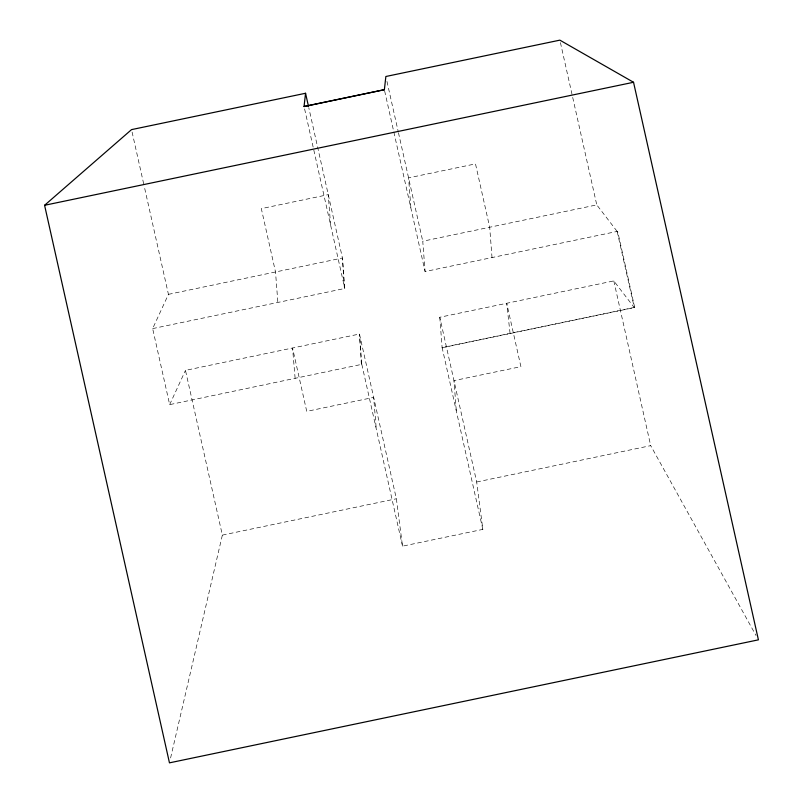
<?xml version="1.0" encoding="UTF-8"?>
<svg xmlns="http://www.w3.org/2000/svg" width="803" height="803" viewBox="0 0 803 803"><rect width="100%" height="100%" fill="white"/><g stroke="black" fill="none" stroke-linecap="round" stroke-linejoin="round"><path stroke-width="0.6" stroke-dasharray="4.01 3.01" d="M170.587 757.982L222.361 535.109L185.463 370.374L359.473 334.028L396.371 498.763L402.524 546.16L482.844 529.388L476.681 481.991L439.783 317.255L613.803 280.909L634.28 307.599M361.37 364.442L359.473 334.028L361.812 364.341L169.674 404.632L152.65 328.598L168.439 294.35L144.108 185.744M169.674 404.632L185.463 370.374M168.439 294.35L342.449 258.004L308.834 107.923M442.132 347.729L634.701 307.509L617.658 231.324L425.088 271.544L422.759 241.231L596.77 204.885L617.246 231.565M152.65 328.598L344.788 288.468L342.449 258.004L344.357 288.558M634.681 307.348L442.122 347.569L482.874 529.629M222.361 535.109L396.371 498.763M476.681 481.991L650.691 445.645L755.984 635.454M617.146 231.425L634.27 307.439M560.424 42.589L596.77 204.885M613.803 280.909L650.691 445.645M386.956 81.384L398.178 131.451M398.449 132.676L422.759 241.231M384.637 90.91L425.088 271.544M304.598 108.907L344.788 288.468M361.812 364.341L402.524 546.16M132.083 132.053L143.837 184.519M510.066 333.375L506.713 303.283L520.906 366.64L453.976 380.622L456.315 410.925M295.123 378.323L292.553 348.01L306.736 411.367L373.666 397.395L376.256 428.862M492.028 257.723L489.689 227.249L475.496 163.892L408.566 177.864L410.905 208.178M439.783 317.255L442.162 348.141M330.585 224.95L328.256 194.647L261.326 208.619L275.519 271.976L277.878 302.641"/><path stroke-width="1.2" d="M304.046 106.468L384.366 89.695L304.046 106.568L305.552 93.268L131.541 129.614L44.587 205.287L169.463 762.85L758.413 639.84L633.537 82.277L559.872 40.15L385.862 76.496L384.366 89.795M44.587 205.287L633.537 82.277M305.552 93.268L308.563 106.699"/></g></svg>
